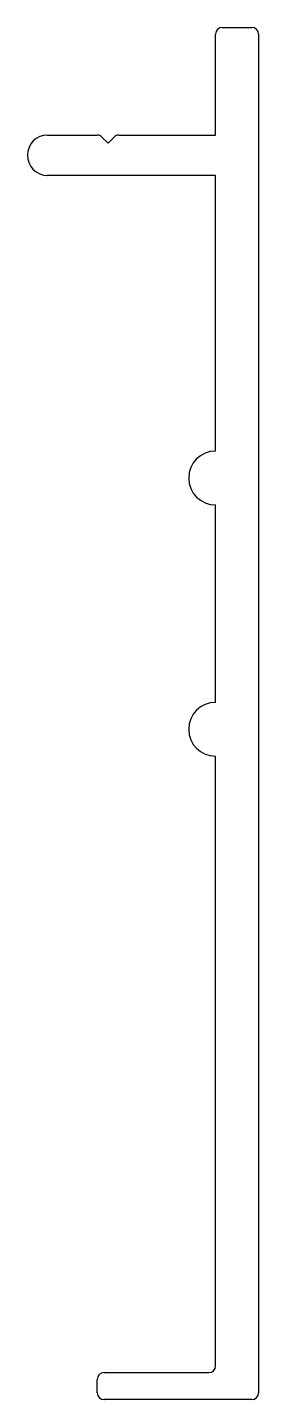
# Model space of a CAD drawing. Extents: x -0.4 to 8.2, y 2.1 to 53.1.
import ezdxf

# ---------------------------------------------------------------- set-up
doc = ezdxf.new("R2010")
doc.units = 0
doc.layers.get('0').update_dxf_attribs({"linetype": 'CONTINUOUS'})

msp = doc.modelspace()

# ---------------------------------------------------------------- linework, layer by layer
for p, q in [((6.848, 53.1), (7.948, 53.1)), ((6.598, 49.1), (6.598, 52.85)), ((8.198, 52.85), (8.198, 2.35)), ((0.348, 49.1), (2.194, 49.1)), ((2.371, 49.027), (2.598, 48.8)), ((2.598, 48.8), (2.825, 49.027)), ((3.001, 49.1), (6.598, 49.1)), ((6.598, 47.6), (0.348, 47.6)), ((6.598, 37.353), (6.598, 47.6)), ((6.598, 28.013), (6.598, 35.353)), ((6.598, 3.35), (6.598, 26.013)), ((2.448, 3.1), (6.348, 3.1)), ((2.198, 2.35), (2.198, 2.85)), ((7.948, 2.1), (2.448, 2.1))]:
    msp.add_line(p, q)
for centre, radius, start, end in [((6.848, 52.85), 0.25, 90, 180), ((7.948, 52.85), 0.25, 360, 90), ((0.348, 48.35), 0.75, 90, 270), ((2.194, 48.85), 0.25, 45, 90), ((3.001, 48.85), 0.25, 90, 135), ((6.598, 36.353), 1, 90, 270), ((6.598, 27.013), 1, 90, 270), ((2.448, 2.85), 0.25, 90, 180), ((6.348, 3.35), 0.25, 270, 0), ((2.448, 2.35), 0.25, 180, 270), ((7.948, 2.35), 0.25, 270, 0)]:
    msp.add_arc(centre, radius, start, end)

doc.saveas('drawing.dxf')
